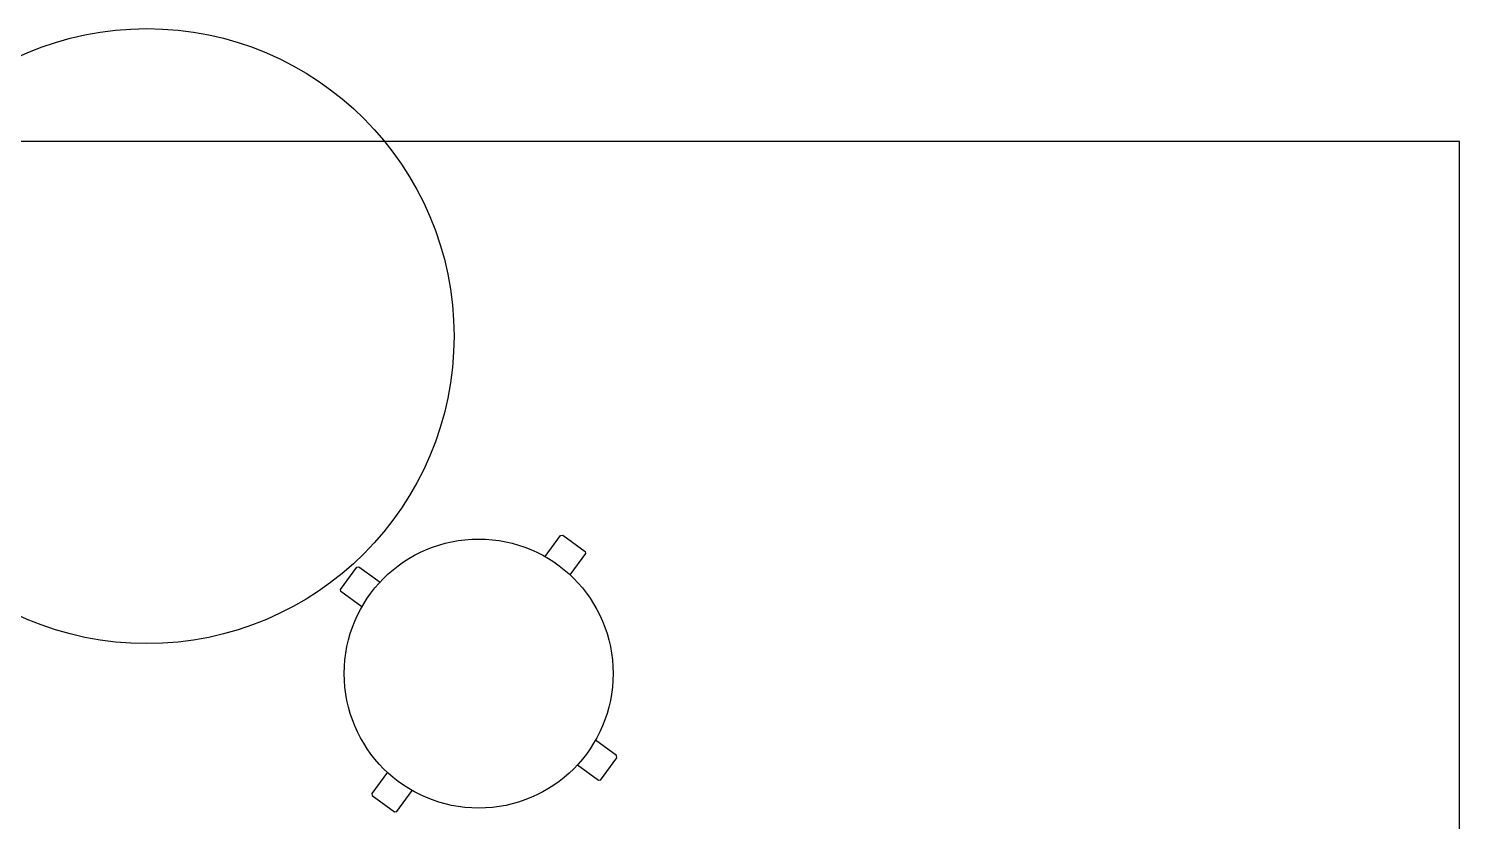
# Model space of a CAD drawing. Header units: metres. Extents: x 3.2 to 22.3, y 0.7 to 22.8.
# Drawn here: x 8.567 to 9.3, y 5.102 to 5.508 of the extents above; entities that cross this region are included whole.
import ezdxf

# ---------------------------------------------------------------- set-up
doc = ezdxf.new("R2010")
doc.units = ezdxf.units.M
doc.layers.add('ARREDI', color=9, linetype='Continuous')
doc.layers.add('WAYFINDING_RIQUADRI', color=7, linetype='Continuous')

msp = doc.modelspace()

# ---------------------------------------------------------------- linework, layer by layer
at = {"layer": 'ARREDI'}
for points in [[(8.83134, 5.23733), (8.83925, 5.24815)], [(8.83926, 5.24816), (8.84035, 5.24832)], [(8.84035, 5.24833), (8.85179, 5.23995)], [(8.85196, 5.23885), (8.84404, 5.22803)], [(8.8518, 5.23995), (8.85196, 5.23885)], [(8.72637, 5.22054), (8.73475, 5.23198)], [(8.73475, 5.23198), (8.73584, 5.23215)], [(8.73585, 5.23214), (8.74667, 5.22423)], [(8.72654, 5.21944), (8.72637, 5.22054)], [(8.73736, 5.21152), (8.72654, 5.21944)], [(8.86796, 5.13545), (8.85714, 5.14337)], [(8.85976, 5.1229), (8.86814, 5.13434)], [(8.86813, 5.13435), (8.86797, 5.13545)], [(8.84784, 5.13065), (8.85866, 5.12274)], [(8.75046, 5.12685), (8.74255, 5.11603)], [(8.85867, 5.12274), (8.85976, 5.12291)], [(8.74255, 5.11603), (8.74272, 5.11493)], [(8.74271, 5.11494), (8.75416, 5.10656)], [(8.75526, 5.10674), (8.76318, 5.11756)], [(8.75416, 5.10657), (8.75526, 5.10673)]]:
    msp.add_lwpolyline(points, dxfattribs=at)
for centre, radius in [((8.62711, 5.35027), 0.1575), ((8.79724, 5.17743), 0.06891)]:
    msp.add_circle(centre, radius, dxfattribs=at)
at = {"layer": 'WAYFINDING_RIQUADRI'}
msp.add_lwpolyline([(6.9, 4.95), (9.3, 4.95), (9.3, 5.45), (6.9, 5.45)], close=True, dxfattribs=at)

doc.saveas('drawing.dxf')
